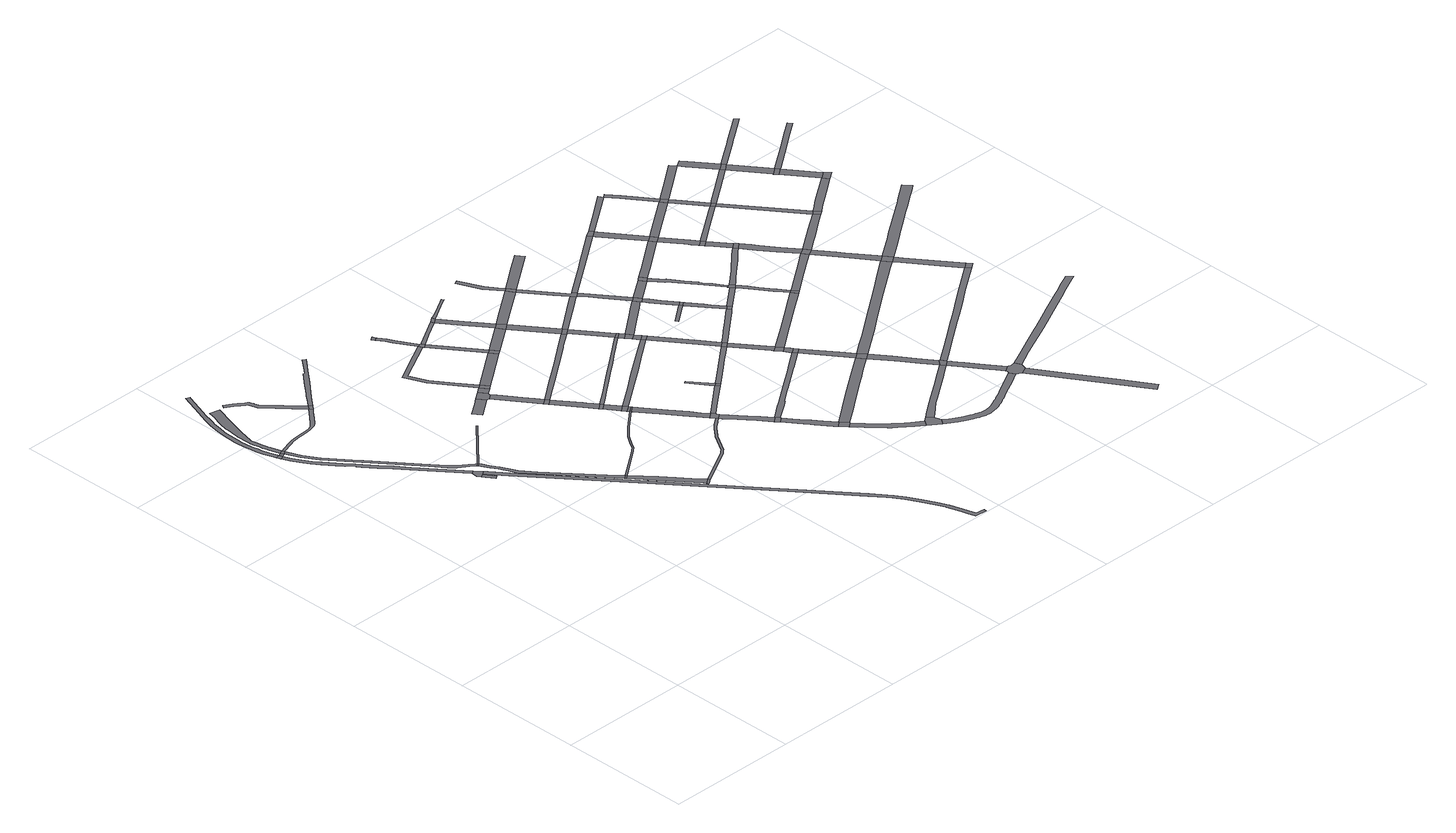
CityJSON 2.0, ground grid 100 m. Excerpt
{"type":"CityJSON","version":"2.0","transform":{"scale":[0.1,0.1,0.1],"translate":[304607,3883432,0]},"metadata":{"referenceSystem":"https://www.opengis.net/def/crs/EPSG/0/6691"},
"CityObjects":{
"road1":{"type":"Road","geometry":[{"type":"MultiSurface","lod":"1","boundaries":[[[0,1,2,3,4,5,6,7]]]}]},
"road2":{"type":"Road","geometry":[{"type":"MultiSurface","lod":"1","boundaries":[[[5,8,9,6]]]}]},
"road3":{"type":"Road","geometry":[{"type":"MultiSurface","lod":"1","boundaries":[[[9,8,10,11]]]}]},
"road4":{"type":"Road","attributes":{"RoadStructureAttribute.sectionType":"1"},"geometry":[{"type":"MultiSurface","lod":"1","boundaries":[[[6,12,13,14,15,16,17,18,19,20,21,22,23,24,25,26,27,28,29,30,31,32,33,34,35,36,37,38,39,40,41,42,43,44,45,46,47,48,49,7]]]}]},
"road5":{"type":"Road","attributes":{"RoadStructureAttribute.sectionType":"1"},"geometry":[{"type":"MultiSurface","lod":"1","boundaries":[[[50,51,52,53,54,55,56,57,58,59,60,61,62,63,64,65,66,67,68,69,70,71,72,73,74,75,76,9,11,77,78,79,80,81,82,83,84,85,86,87,88,89,90]]]}]},
"road6":{"type":"Road","attributes":{"RoadStructureAttribute.sectionType":"1"},"geometry":[{"type":"MultiSurface","lod":"1","boundaries":[[[4,91,92,93,94,95,96,97,98,99,100,101,102,103,104,105,106,107,108,109,110,111,112,113,114,115,116,117,118,5]]]}]},
"road7":{"type":"Road","attributes":{"RoadStructureAttribute.sectionType":"1"},"geometry":[{"type":"MultiSurface","lod":"1","boundaries":[[[119,120,121,122,123,124,125,126,127,10,8,128,129,130,131,132,133,134,135,136]]]}]},
"road8":{"type":"Road","attributes":{"RoadStructureAttribute.sectionType":"1"},"geometry":[{"type":"MultiSurface","lod":"1","boundaries":[[[137,138,139,140,141,142,143,144,145,146,147,148,149,150,11,10,151,152,153,154,155,156,157,158,159,160,161,162,163,164]]]}]},
"road9":{"type":"Road","geometry":[{"type":"MultiSurface","lod":"1","boundaries":[[[165,166,167,168,169]]]}]},
"road10":{"type":"Road","geometry":[{"type":"MultiSurface","lod":"1","boundaries":[[[106,105,170,169,168,171,172]]]}]},
"road11":{"type":"Road","attributes":{"RoadStructureAttribute.sectionType":"1"},"geometry":[{"type":"MultiSurface","lod":"1","boundaries":[[[173,174,175,176,177,178,179,180,181,182,183,184,185,186,187,137,188,189,190,191,192,193,194,195,196,197,198,199,200,201,202,203]]]}]},
"road12":{"type":"Road","geometry":[{"type":"MultiSurface","lod":"1","boundaries":[[[204,205,136,135,206]]]}]},
"road13":{"type":"Road","geometry":[{"type":"MultiSurface","lod":"1","boundaries":[[[207,188,137,164]]]}]},
"road14":{"type":"Road","attributes":{"RoadStructureAttribute.sectionType":"1"},"geometry":[{"type":"MultiSurface","lod":"1","boundaries":[[[208,209,210,211,212,213,214,204,206,215,216,217,218,219,220,221,222]]]}]},
"road15":{"type":"Road","attributes":{"RoadStructureAttribute.sectionType":"1"},"geometry":[{"type":"MultiSurface","lod":"1","boundaries":[[[205,223,224,136]]]}]},
"road16":{"type":"Road","geometry":[{"type":"MultiSurface","lod":"1","boundaries":[[[225,222,221,226]]]}]},
"road17":{"type":"Road","attributes":{"RoadStructureAttribute.sectionType":"1"},"geometry":[{"type":"MultiSurface","lod":"1","boundaries":[[[207,227,228,229,230,231,232,233,234,235,236,237,238,239,188]]]}]},
"road18":{"type":"Road","attributes":{"RoadStructureAttribute.sectionType":"1"},"geometry":[{"type":"MultiSurface","lod":"1","boundaries":[[[240,241,242,243,225,226,244,245,246,247,248]]]}]},
"road19":{"type":"Road","attributes":{"RoadStructureAttribute.sectionType":"1"},"geometry":[{"type":"MultiSurface","lod":"1","boundaries":[[[171,249,250,251,252,253,254,255,256,257,258,259,260,261,262,263,264,265,266,267,268,269,270,271,272,273,274,275,276,277,278,279,280,281,282,283,172]]]}]},
"road20":{"type":"Road","geometry":[{"type":"MultiSurface","lod":"1","boundaries":[[[284,285,286,287,240,248]]]}]},
"road21":{"type":"Road","attributes":{"function":"3","RoadStructureAttribute.sectionType":"1"},"geometry":[{"type":"MultiSurface","lod":"1","boundaries":[[[288,289,290,291,292]]]}]},
"road22":{"type":"Road","attributes":{"RoadStructureAttribute.sectionType":"1"},"geometry":[{"type":"MultiSurface","lod":"1","boundaries":[[[293,294,295,296,297,298,299,222,225,300,301,302,303,304,305,306]]]}]},
"road23":{"type":"Road","geometry":[{"type":"MultiSurface","lod":"1","boundaries":[[[307,308,309,310,292,291,311,312]]]}]},
"road24":{"type":"Road","attributes":{"function":"3","RoadStructureAttribute.sectionType":"1"},"geometry":[{"type":"MultiSurface","lod":"1","boundaries":[[[313,310,309,314]]]}]},
"road25":{"type":"Road","attributes":{"RoadStructureAttribute.sectionType":"1"},"geometry":[{"type":"MultiSurface","lod":"1","boundaries":[[[315,316,317,318,319,320,307,312,321,322]]]}]},
"road26":{"type":"Road","attributes":{"RoadStructureAttribute.sectionType":"1"},"geometry":[{"type":"MultiSurface","lod":"1","boundaries":[[[323,324,325,326,313,327,328,329,330,331,332,333]]]}]},
"road27":{"type":"Road","geometry":[{"type":"MultiSurface","lod":"1","boundaries":[[[314,334,327,313]]]}]},
"road28":{"type":"Road","geometry":[{"type":"MultiSurface","lod":"1","boundaries":[[[315,322,335,336]]]}]},
"road29":{"type":"Road","attributes":{"RoadStructureAttribute.sectionType":"1"},"geometry":[{"type":"MultiSurface","lod":"1","boundaries":[[[286,337,338,339,340,341,342,343,344,345,346,347,348,349,350,351,352,353,354,355,356,287]]]}]},
"road30":{"type":"Road","attributes":{"RoadStructureAttribute.sectionType":"1"},"geometry":[{"type":"MultiSurface","lod":"1","boundaries":[[[335,357,358,359,360,361,362,363,364,365,366,336]]]}]},
"road31":{"type":"Road","geometry":[{"type":"MultiSurface","lod":"1","boundaries":[[[361,360,367,368]]]}]},
"road32":{"type":"Road","geometry":[{"type":"MultiSurface","lod":"1","boundaries":[[[369,370,371,372,373]]]}]},
"road33":{"type":"Road","attributes":{"RoadStructureAttribute.sectionType":"1"},"geometry":[{"type":"MultiSurface","lod":"1","boundaries":[[[368,367,374,375,376]]]}]},
"road34":{"type":"Road","attributes":{"RoadStructureAttribute.sectionType":"1"},"geometry":[{"type":"MultiSurface","lod":"1","boundaries":[[[334,377,378,379,327]]]}]},
"road35":{"type":"Road","attributes":{"RoadStructureAttribute.sectionType":"1"},"geometry":[{"type":"MultiSurface","lod":"1","boundaries":[[[380,381,382,383,369,373,384,385,386,333]]]}]},
"road36":{"type":"Road","geometry":[{"type":"MultiSurface","lod":"1","boundaries":[[[375,387,388,389,390,391,376]]]}]},
"road37":{"type":"Road","attributes":{"RoadStructureAttribute.sectionType":"1"},"geometry":[{"type":"MultiSurface","lod":"1","boundaries":[[[389,293,392,393,390]]]}]},
"road38":{"type":"Road","geometry":[{"type":"MultiSurface","lod":"1","boundaries":[[[394,392,293,306]]]}]},
"road39":{"type":"Road","geometry":[{"type":"MultiSurface","lod":"1","boundaries":[[[395,396,380,333,332,397,398,399]]]}]},
"road40":{"type":"Road","attributes":{"RoadStructureAttribute.sectionType":"1"},"geometry":[{"type":"MultiSurface","lod":"1","boundaries":[[[400,401,402,403,404,405,394,306,406,407,408,409,410]]]}]},
"road41":{"type":"Road","attributes":{"RoadStructureAttribute.sectionType":"1"},"geometry":[{"type":"MultiSurface","lod":"1","boundaries":[[[411,399,398,379]]]}]},
"road42":{"type":"Road","attributes":{"RoadStructureAttribute.sectionType":"1"},"geometry":[{"type":"MultiSurface","lod":"1","boundaries":[[[412,413,414,395,399,415,416]]]}]},
"road43":{"type":"Road","geometry":[{"type":"MultiSurface","lod":"1","boundaries":[[[378,417,418,411,379]]]}]},
"road44":{"type":"Road","geometry":[{"type":"MultiSurface","lod":"1","boundaries":[[[409,347,346,419,420,421,422,423,410]]]}]},
"road45":{"type":"Road","attributes":{"RoadStructureAttribute.sectionType":"1"},"geometry":[{"type":"MultiSurface","lod":"1","boundaries":[[[424,425,426,427,428,429,430,431,432,433,434,315,336,435,436,437,438,439,440,441,442,443,444,445,446]]]}]},
"road46":{"type":"Road","attributes":{"RoadStructureAttribute.sectionType":"1"},"geometry":[{"type":"MultiSurface","lod":"1","boundaries":[[[447,448,449,419,346,450,451,452,453,454,455,456,457]]]}]},
"road47":{"type":"Road","attributes":{"function":"3","RoadStructureAttribute.sectionType":"1"},"geometry":[{"type":"MultiSurface","lod":"1","boundaries":[[[458,411,418,459,460]]]}]},
"road48":{"type":"Road","geometry":[{"type":"MultiSurface","lod":"1","boundaries":[[[461,462,412,416]]]}]},
"road49":{"type":"Road","attributes":{"RoadStructureAttribute.sectionType":"1"},"geometry":[{"type":"MultiSurface","lod":"1","boundaries":[[[463,464,465,466,467,468,469,470,361,368,471,472,473,474,475,476,477,478,479,480]]]}]},
"road50":{"type":"Road","geometry":[{"type":"MultiSurface","lod":"1","boundaries":[[[457,456,481,482,483,484]]]}]},
"road51":{"type":"Road","attributes":{"RoadStructureAttribute.sectionType":"1"},"geometry":[{"type":"MultiSurface","lod":"1","boundaries":[[[485,486,423,422,487,488,489,490]]]}]},
"road52":{"type":"Road","attributes":{"RoadStructureAttribute.sectionType":"1"},"geometry":[{"type":"MultiSurface","lod":"1","boundaries":[[[491,492,460,493,494,495,461,416]]]}]},
"road53":{"type":"Road","attributes":{"RoadStructureAttribute.sectionType":"1"},"geometry":[{"type":"MultiSurface","lod":"1","boundaries":[[[496,497,498,499,500,376,391,501,502,503,504,505,506,507,508,509]]]}]},
"road54":{"type":"Road","attributes":{"RoadStructureAttribute.sectionType":"1"},"geometry":[{"type":"MultiSurface","lod":"1","boundaries":[[[510,511,512,513,483,482,514,515,516,517,518,519,520,521]]]}]},
"road55":{"type":"Road","attributes":{"RoadStructureAttribute.sectionType":"1"},"geometry":[{"type":"MultiSurface","lod":"1","boundaries":[[[522,523,524,462,461,525,526,527]]]}]},
"road56":{"type":"Road","geometry":[{"type":"MultiSurface","lod":"1","boundaries":[[[528,493,460,459]]]}]},
"road57":{"type":"Road","attributes":{"RoadStructureAttribute.sectionType":"1"},"geometry":[{"type":"MultiSurface","lod":"1","boundaries":[[[529,530,485,531]]]}]},
"road58":{"type":"Road","geometry":[{"type":"MultiSurface","lod":"1","boundaries":[[[532,533,534,535,521,520,536]]]}]},
"road59":{"type":"Road","geometry":[{"type":"MultiSurface","lod":"1","boundaries":[[[537,531,485,490]]]}]},
"road60":{"type":"Road","attributes":{"RoadStructureAttribute.sectionType":"1"},"geometry":[{"type":"MultiSurface","lod":"1","boundaries":[[[538,528,459,446]]]}]},
"road61":{"type":"Road","geometry":[{"type":"MultiSurface","lod":"1","boundaries":[[[538,446,445,539,540]]]}]},
"road62":{"type":"Road","attributes":{"RoadStructureAttribute.sectionType":"1"},"geometry":[{"type":"MultiSurface","lod":"1","boundaries":[[[541,542,543,544,545,546,547,548,549,550,551,552,553,554,555,532,536]]]}]},
"road63":{"type":"Road","attributes":{"RoadStructureAttribute.sectionType":"1"},"geometry":[{"type":"MultiSurface","lod":"1","boundaries":[[[556,557,540,539,558,463]]]}]},
"road64":{"type":"Road","attributes":{"function":"3","RoadStructureAttribute.sectionType":"1"},"geometry":[{"type":"MultiSurface","lod":"1","boundaries":[[[559,560,561,562,493,528]]]}]},
"road65":{"type":"Road","geometry":[{"type":"MultiSurface","lod":"1","boundaries":[[[556,463,480,563]]]}]},
"road66":{"type":"Road","attributes":{"RoadStructureAttribute.sectionType":"1"},"geometry":[{"type":"MultiSurface","lod":"1","boundaries":[[[564,565,566,567,568,569,570,457,484,571,572,573,574,575,576,577,578,579]]]}]},
"road67":{"type":"Road","attributes":{"RoadStructureAttribute.sectionType":"1"},"geometry":[{"type":"MultiSurface","lod":"1","boundaries":[[[537,580,581,582,583,584,585,586,587,588,589,590,591,592,531]]]}]},
"road68":{"type":"Road","attributes":{"RoadStructureAttribute.sectionType":"1"},"geometry":[{"type":"MultiSurface","lod":"1","boundaries":[[[593,563,480,594]]]}]},
"road69":{"type":"Road","geometry":[{"type":"MultiSurface","lod":"1","boundaries":[[[593,594,595,596]]]}]},
"road70":{"type":"Road","attributes":{"RoadStructureAttribute.sectionType":"1"},"geometry":[{"type":"MultiSurface","lod":"1","boundaries":[[[597,596,595,509]]]}]},
"road71":{"type":"Road","geometry":[{"type":"MultiSurface","lod":"1","boundaries":[[[509,508,598,597]]]}]},
"road72":{"type":"Road","geometry":[{"type":"MultiSurface","lod":"1","boundaries":[[[599,600,601,548,547,602]]]}]},
"road73":{"type":"Road","attributes":{"RoadStructureAttribute.sectionType":"1"},"geometry":[{"type":"MultiSurface","lod":"1","boundaries":[[[603,604,605,606,607,538,540]]]}]},
"road74":{"type":"Road","attributes":{"RoadStructureAttribute.sectionType":"1"},"geometry":[{"type":"MultiSurface","lod":"1","boundaries":[[[608,609,610,611,612,613,561,614]]]}]},
"road75":{"type":"Road","geometry":[{"type":"MultiSurface","lod":"1","boundaries":[[[561,560,615,614]]]}]},
"road76":{"type":"Road","attributes":{"RoadStructureAttribute.sectionType":"1"},"geometry":[{"type":"MultiSurface","lod":"1","boundaries":[[[616,617,618,598,508,619,620,587]]]}]},
"road77":{"type":"Road","attributes":{"RoadStructureAttribute.sectionType":"1"},"geometry":[{"type":"MultiSurface","lod":"1","boundaries":[[[621,622,623,624,521,535,625,626,627,628,629,630,631,632,633,634,635,636]]]}]},
"road78":{"type":"Road","geometry":[{"type":"MultiSurface","lod":"1","boundaries":[[[605,637,638,639,640,641,642,615,560,643,644,606]]]}]},
"road79":{"type":"Road","attributes":{"RoadStructureAttribute.sectionType":"1"},"geometry":[{"type":"MultiSurface","lod":"1","boundaries":[[[645,646,647,648,649,650,651,652,593,596]]]}]},
"road80":{"type":"Road","geometry":[{"type":"MultiSurface","lod":"1","boundaries":[[[586,653,616,587]]]}]},
"road81":{"type":"Road","attributes":{"RoadStructureAttribute.sectionType":"1"},"geometry":[{"type":"MultiSurface","lod":"1","boundaries":[[[654,655,653,586,656,657,658,659]]]}]},
"road82":{"type":"Road","attributes":{"function":"3","RoadStructureAttribute.sectionType":"1"},"geometry":[{"type":"MultiSurface","lod":"1","boundaries":[[[615,660,661,662,663,664,614]]]}]},
"road83":{"type":"Road","geometry":[{"type":"MultiSurface","lod":"1","boundaries":[[[658,665,666,659]]]}]},
"road84":{"type":"Road","attributes":{"RoadStructureAttribute.sectionType":"1"},"geometry":[{"type":"MultiSurface","lod":"1","boundaries":[[[667,638,637,668,669,650]]]}]},
"road85":{"type":"Road","attributes":{"RoadStructureAttribute.sectionType":"1"},"geometry":[{"type":"MultiSurface","lod":"1","boundaries":[[[670,671,666,665,672,579]]]}]},
"road86":{"type":"Road","geometry":[{"type":"MultiSurface","lod":"1","boundaries":[[[578,673,670,579]]]}]},
"road87":{"type":"Road","attributes":{"RoadStructureAttribute.sectionType":"1"},"geometry":[{"type":"MultiSurface","lod":"1","boundaries":[[[674,675,676,677,678,679,601,600,680,681,682,683,684,685,686,687,688]]]}]},
"road88":{"type":"Road","geometry":[{"type":"MultiSurface","lod":"1","boundaries":[[[689,690,691,692]]]}]},
"road89":{"type":"Road","geometry":[{"type":"MultiSurface","lod":"1","boundaries":[[[649,693,694,667,650]]]}]},
"road90":{"type":"Road","attributes":{"RoadStructureAttribute.sectionType":"1"},"geometry":[{"type":"MultiSurface","lod":"1","boundaries":[[[653,695,696,697,698,699,700,701,702,703,704,705,706,616]]]}]},
"road91":{"type":"Road","attributes":{"RoadStructureAttribute.sectionType":"1"},"geometry":[{"type":"MultiSurface","lod":"1","boundaries":[[[707,708,709,710,711,712,713,714,715,716,717,718,719,720,721,722,723,724,725,726,727,728,729,730,731,732,733,734,735,736,737,738,739,740,741,742,743,744,745,746,747,748,749,750,751,752,753,754,755,756,757,758,759,760,761,762,763,764,765,766,599,602]]]}]},
"road92":{"type":"Road","attributes":{"RoadStructureAttribute.sectionType":"1"},"geometry":[{"type":"MultiSurface","lod":"1","boundaries":[[[767,768,673,578,769,636]]]}]},
"road93":{"type":"Road","attributes":{"RoadStructureAttribute.sectionType":"1"},"geometry":[{"type":"MultiSurface","lod":"1","boundaries":[[[770,771,772,773,694,693,774,775,776,692]]]}]},
"road94":{"type":"Road","geometry":[{"type":"MultiSurface","lod":"1","boundaries":[[[691,777,770,692]]]}]},
"road95":{"type":"Road","geometry":[{"type":"MultiSurface","lod":"1","boundaries":[[[636,635,778,767]]]}]},
"road96":{"type":"Road","attributes":{"RoadStructureAttribute.sectionType":"1"},"geometry":[{"type":"MultiSurface","lod":"1","boundaries":[[[667,694,779,780,781]]]}]},
"road97":{"type":"Road","attributes":{"RoadStructureAttribute.sectionType":"1"},"geometry":[{"type":"MultiSurface","lod":"1","boundaries":[[[782,783,784,777,691,785,786,787,700,788]]]}]},
"road98":{"type":"Road","attributes":{"RoadStructureAttribute.sectionType":"1"},"geometry":[{"type":"MultiSurface","lod":"1","boundaries":[[[635,789,790,791,792,688,793,794,795,778]]]}]},
"road99":{"type":"Road","attributes":{"RoadStructureAttribute.sectionType":"1"},"geometry":[{"type":"MultiSurface","lod":"1","boundaries":[[[796,797,798,639,638,799,800]]]}]},
"road100":{"type":"Road","geometry":[{"type":"MultiSurface","lod":"1","boundaries":[[[700,699,801,788]]]}]},
"road101":{"type":"Road","geometry":[{"type":"MultiSurface","lod":"1","boundaries":[[[780,802,803,804,781]]]}]},
"road102":{"type":"Road","attributes":{"RoadStructureAttribute.sectionType":"1"},"geometry":[{"type":"MultiSurface","lod":"1","boundaries":[[[666,805,806,807,808,809,810,811,812,659]]]}]},
"road103":{"type":"Road","geometry":[{"type":"MultiSurface","lod":"1","boundaries":[[[793,688,687,813,814]]]}]},
"road104":{"type":"Road","attributes":{"RoadStructureAttribute.sectionType":"1"},"geometry":[{"type":"MultiSurface","lod":"1","boundaries":[[[801,815,816,817,818,788]]]}]},
"road105":{"type":"Road","attributes":{"RoadStructureAttribute.sectionType":"1"},"geometry":[{"type":"MultiSurface","lod":"1","boundaries":[[[819,820,821,822,823,824,825,826,827,828,829,802,780,830,831,832,833,834,835,836,837,838,839]]]}]},
"road106":{"type":"Road","attributes":{"RoadStructureAttribute.sectionType":"1"},"geometry":[{"type":"MultiSurface","lod":"1","boundaries":[[[840,841,842,843,813,687,844,845,846,847,848]]]}]},
"road107":{"type":"Road","geometry":[{"type":"MultiSurface","lod":"1","boundaries":[[[849,850,839,838,851,852,853,817,816,854,855]]]}]},
"road108":{"type":"Road","geometry":[{"type":"MultiSurface","lod":"1","boundaries":[[[856,857,858,859,860,861,862,848,847,863,864,865,866,867,868,737,736,869,870,871]]]}]},
"road109":{"type":"Road","attributes":{"RoadStructureAttribute.sectionType":"1"},"geometry":[{"type":"MultiSurface","lod":"1","boundaries":[[[872,873,874,875,876,877,803,802]]]}]},
"road110":{"type":"Road","attributes":{"RoadStructureAttribute.sectionType":"1"},"geometry":[{"type":"MultiSurface","lod":"1","boundaries":[[[878,879,880,881,882,854,816,883,884,885,886,809]]]}]},
"road111":{"type":"Road","geometry":[{"type":"MultiSurface","lod":"1","boundaries":[[[887,888,796,800]]]}]},
"road112":{"type":"Road","geometry":[{"type":"MultiSurface","lod":"1","boundaries":[[[889,878,809,808]]]}]},
"road113":{"type":"Road","attributes":{"RoadStructureAttribute.sectionType":"1"},"geometry":[{"type":"MultiSurface","lod":"1","boundaries":[[[869,890,891,892,893,894,870]]]}]},
"road114":{"type":"Road","attributes":{"RoadStructureAttribute.sectionType":"1"},"geometry":[{"type":"MultiSurface","lod":"1","boundaries":[[[895,896,887,800,897,898,875]]]}]},
"road115":{"type":"Road","attributes":{"RoadStructureAttribute.sectionType":"1"},"geometry":[{"type":"MultiSurface","lod":"1","boundaries":[[[854,899,900,901,902,903,904,905,906,907,908,909,910,911,912,913,914,915,855]]]}]},
"road116":{"type":"Road","attributes":{"RoadStructureAttribute.sectionType":"1"},"geometry":[{"type":"MultiSurface","lod":"1","boundaries":[[[778,916,917,918,919,920,921,922,923,924,925,926,927,928,929,930,931,932,933,934,767]]]}]},
"road117":{"type":"Road","geometry":[{"type":"MultiSurface","lod":"1","boundaries":[[[875,874,935,895]]]}]},
"road118":{"type":"Road","attributes":{"RoadStructureAttribute.sectionType":"1"},"geometry":[{"type":"MultiSurface","lod":"1","boundaries":[[[936,935,874,937,938,939,940,941,942,943]]]}]},
"road119":{"type":"Road","attributes":{"RoadStructureAttribute.sectionType":"1"},"geometry":[{"type":"MultiSurface","lod":"1","boundaries":[[[944,888,887,945,946,947]]]}]},
"road120":{"type":"Road","attributes":{"RoadStructureAttribute.sectionType":"1"},"geometry":[{"type":"MultiSurface","lod":"1","boundaries":[[[948,949,950,951,878,889,952,953,954,955]]]}]},
"road121":{"type":"Road","geometry":[{"type":"MultiSurface","lod":"1","boundaries":[[[956,943,942,957]]]}]},
"road122":{"type":"Road","attributes":{"RoadStructureAttribute.sectionType":"1"},"geometry":[{"type":"MultiSurface","lod":"1","boundaries":[[[958,956,957,959,907]]]}]},
"road123":{"type":"Road","attributes":{"RoadStructureAttribute.sectionType":"1"},"geometry":[{"type":"MultiSurface","lod":"1","boundaries":[[[960,961,962,963,964,965,966,967,968,969,970,971,972,973,974,975,976,977,978,979,980,814,813]]]}]},
"road124":{"type":"Road","geometry":[{"type":"MultiSurface","lod":"1","boundaries":[[[907,906,981,958]]]}]},
"road125":{"type":"Road","attributes":{"RoadStructureAttribute.sectionType":"1"},"geometry":[{"type":"MultiSurface","lod":"1","boundaries":[[[935,982,983,984,985,895]]]}]},
"road126":{"type":"Road","attributes":{"RoadStructureAttribute.sectionType":"1"},"geometry":[{"type":"MultiSurface","lod":"1","boundaries":[[[986,987,988,989,981,906,990,991,992,948,993]]]}]},
"road127":{"type":"Road","attributes":{"RoadStructureAttribute.sectionType":"1"},"geometry":[{"type":"MultiSurface","lod":"1","boundaries":[[[956,994,995,996,997,998,999,1000,943]]]}]},
"road128":{"type":"Road","geometry":[{"type":"MultiSurface","lod":"1","boundaries":[[[948,955,1001,993]]]}]},
"road129":{"type":"Road","attributes":{"RoadStructureAttribute.sectionType":"1"},"geometry":[{"type":"MultiSurface","lod":"1","boundaries":[[[1002,1003,1004,1005,1006,1007,1008,1009,1010,1011,1012,1013,1014,1015,1016,1017,1018,1019,1020,1021,1022,1023,1024,1025,1026,856,871]]]}]},
"road130":{"type":"Road","attributes":{"RoadStructureAttribute.sectionType":"1"},"geometry":[{"type":"MultiSurface","lod":"1","boundaries":[[[946,1027,984,1028,1029,1030]]]}]},
"road131":{"type":"Road","attributes":{"RoadStructureAttribute.sectionType":"1"},"geometry":[{"type":"MultiSurface","lod":"1","boundaries":[[[1031,1032,1033,1034,1001,955,1035,1036,1037,928]]]}]},
"road132":{"type":"Road","geometry":[{"type":"MultiSurface","lod":"1","boundaries":[[[984,983,1038,1028]]]}]},
"road133":{"type":"Road","attributes":{"RoadStructureAttribute.sectionType":"1"},"geometry":[{"type":"MultiSurface","lod":"1","boundaries":[[[1039,1040,1038,983,1041,998]]]}]},
"road134":{"type":"Road","geometry":[{"type":"MultiSurface","lod":"1","boundaries":[[[927,1042,1031,928]]]}]},
"road135":{"type":"Road","geometry":[{"type":"MultiSurface","lod":"1","boundaries":[[[1043,1039,998,997]]]}]},
"road136":{"type":"Road","attributes":{"RoadStructureAttribute.sectionType":"1"},"geometry":[{"type":"MultiSurface","lod":"1","boundaries":[[[1001,1044,1045,1046,1047,1048,1049,1050,1051,1052,993]]]}]},
"road137":{"type":"Road","attributes":{"RoadStructureAttribute.sectionType":"1"},"geometry":[{"type":"MultiSurface","lod":"1","boundaries":[[[927,1053,1054,1055,972,1056,1057,1058,1042]]]}]},
"road138":{"type":"Road","attributes":{"RoadStructureAttribute.sectionType":"1"},"geometry":[{"type":"MultiSurface","lod":"1","boundaries":[[[1038,1059,1060,1061,1062,1063,1064,1028]]]}]},
"road139":{"type":"Road","attributes":{"RoadStructureAttribute.sectionType":"1"},"geometry":[{"type":"MultiSurface","lod":"1","boundaries":[[[1065,1043,997,1050]]]}]},
"road140":{"type":"Road","geometry":[{"type":"MultiSurface","lod":"1","boundaries":[[[971,1066,1056,972]]]}]},
"road141":{"type":"Road","attributes":{"RoadStructureAttribute.sectionType":"1"},"geometry":[{"type":"MultiSurface","lod":"1","boundaries":[[[1067,1068,1069,1039,1043,1070,1071,1072,1073,1074]]]}]},
"road142":{"type":"Road","geometry":[{"type":"MultiSurface","lod":"1","boundaries":[[[1049,1075,1076,1065,1050]]]}]},
"road143":{"type":"Road","attributes":{"RoadStructureAttribute.sectionType":"1"},"geometry":[{"type":"MultiSurface","lod":"1","boundaries":[[[1077,1078,1079,1061,1080,1074]]]}]},
"road144":{"type":"Road","attributes":{"RoadStructureAttribute.sectionType":"1"},"geometry":[{"type":"MultiSurface","lod":"1","boundaries":[[[1081,1082,1083,1084,1085,1086,1031,1042,1087,1088,1089,1090,1091,1092,1093,1094,1095,1096,1097]]]}]},
"road145":{"type":"Road","geometry":[{"type":"MultiSurface","lod":"1","boundaries":[[[1073,1098,1077,1074]]]}]},
"road146":{"type":"Road","attributes":{"RoadStructureAttribute.sectionType":"1"},"geometry":[{"type":"MultiSurface","lod":"1","boundaries":[[[1099,1100,1101,1102,1065,1076,1103,1104,1105,1106,1107,1108]]]}]},
"road147":{"type":"Road","attributes":{"RoadStructureAttribute.sectionType":"1"},"geometry":[{"type":"MultiSurface","lod":"1","boundaries":[[[1109,1110,1111,1112,1098,1073]]]}]},
"road148":{"type":"Road","geometry":[{"type":"MultiSurface","lod":"1","boundaries":[[[1110,1113,1114,1111]]]}]},
"road149":{"type":"Road","attributes":{"RoadStructureAttribute.sectionType":"1"},"geometry":[{"type":"MultiSurface","lod":"1","boundaries":[[[1113,1099,1115,1116,1114]]]}]},
"road150":{"type":"Road","geometry":[{"type":"MultiSurface","lod":"1","boundaries":[[[1117,1115,1099,1108]]]}]},
"road151":{"type":"Road","attributes":{"RoadStructureAttribute.sectionType":"1"},"geometry":[{"type":"MultiSurface","lod":"1","boundaries":[[[1118,1119,1120,1121,1122,1077,1098,1123,1124,1125,1126,1127]]]}]},
"road152":{"type":"Road","attributes":{"RoadStructureAttribute.sectionType":"1"},"geometry":[{"type":"MultiSurface","lod":"1","boundaries":[[[1128,1129,1130,1111,1114,1131,1132,1133,1134,1135]]]}]}
},
"vertices":[
[67,3764,0],[67,3762,0],[68,3761,0],[77,3737,0],[78,3737,0],[107,3751,0],[98,3775,0],[66,3766,0],
[134,3763,0],[123,3787,0],
[157,3782,0],[151,3798,0],
[84,3815,0],[76,3843,0],[60,3901,0],[55,3925,0],[47,3975,0],[40,4032,0],[38,4060,0],[37,4087,0],[38,4141,0],[42,4199,0],[45,4228,0],[52,4274,0],[56,4297,0],[67,4342,0],[71,4358,0],[73,4364,0],[85,4404,0],[97,4446,0],[133,4553,0],[172,4666,0],[175,4674,0],[147,4684,0],[84,4504,0],[54,4414,0],[43,4380,0],[39,4367,0],[32,4341,0],[17,4261,0],[13,4226,0],[7,4157,0],[5,4091,0],[6,4058,0],[11,3990,0],[16,3957,0],[24,3912,0],[30,3889,0],[38,3857,0],[59,3786,0],
[124,4409,0],[121,4399,0],[119,4393,0],[119,4392,0],[114,4378,0],[99,4337,0],[95,4323,0],[93,4316,0],[90,4306,0],[85,4287,0],[81,4267,0],[79,4254,0],[77,4245,0],[75,4227,0],[71,4196,0],[69,4181,0],[67,4158,0],[66,4143,0],[65,4135,0],[65,4124,0],[64,4026,0],[65,4012,0],[69,3986,0],[79,3936,0],[84,3911,0],[93,3880,0],[95,3874,0],[123,3883,0],[122,3888,0],[113,3918,0],[108,3942,0],[99,3991,0],[95,4016,0],[94,4028,0],[96,4046,0],[106,4083,0],[126,4156,0],[138,4199,0],[162,4286,0],[209,4433,0],[134,4451,0],
[105,3678,0],[135,3620,0],[172,3557,0],[214,3499,0],[273,3426,0],[314,3375,0],[318,3378,0],[339,3352,0],[363,3322,0],[359,3319,0],[381,3291,0],[446,3209,0],[512,3129,0],[582,3042,0],[839,2722,0],[864,2742,0],[607,3062,0],[538,3150,0],[472,3230,0],[407,3312,0],[379,3348,0],[361,3370,0],[325,3414,0],[298,3447,0],[240,3519,0],[200,3575,0],[164,3636,0],[134,3693,0],
[937,2787,0],[902,2815,0],[835,2859,0],[793,2901,0],[718,2996,0],[445,3339,0],[430,3358,0],[269,3560,0],[202,3669,0],[180,3658,0],[249,3545,0],[698,2981,0],[775,2884,0],[819,2839,0],[888,2795,0],[919,2769,0],[924,2763,0],[944,2779,0],
[625,4020,0],[601,3993,0],[518,3902,0],[505,3887,0],[487,3872,0],[474,3865,0],[454,3858,0],[430,3855,0],[399,3852,0],[360,3850,0],[328,3849,0],[283,3840,0],[243,3829,0],[183,3809,0],[248,3813,0],[287,3824,0],[330,3832,0],[361,3833,0],[400,3835,0],[431,3838,0],[457,3841,0],[489,3849,0],[509,3857,0],[528,3870,0],[541,3881,0],[599,3950,0],[621,3975,0],[645,4002,0],
[868,2624,0],[906,2568,0],[933,2587,0],[879,2664,0],[853,2647,0],
[834,2675,0],[883,2667,0],[908,2688,0],
[281,4407,0],[301,4394,0],[328,4377,0],[341,4368,0],[367,4349,0],[378,4341,0],[383,4336,0],[384,4334,0],[388,4324,0],[389,4320,0],[391,4306,0],[394,4294,0],[401,4274,0],[410,4258,0],[479,4182,0],[649,4050,0],[429,4294,0],[422,4307,0],[420,4313,0],[419,4325,0],[417,4334,0],[411,4348,0],[407,4354,0],[399,4363,0],[385,4373,0],[358,4393,0],[344,4402,0],[318,4419,0],[298,4432,0],[262,4456,0],[245,4431,0],
[950,2771,0],[951,2772,0],[930,2755,0],
[671,4031,0],
[1448,2082,0],[1153,2432,0],[1074,2532,0],[1052,2583,0],[1021,2649,0],[993,2697,0],[962,2755,0],[941,2741,0],[971,2685,0],[999,2637,0],[1029,2573,0],[1052,2519,0],[1134,2416,0],[1502,1966,0],[1530,1989,0],
[1265,3092,0],[1258,3099,0],
[1537,1981,0],[1508,1958,0],
[714,4080,0],[771,4146,0],[854,4241,0],[923,4320,0],[1033,4446,0],[1013,4464,0],[937,4373,0],[905,4337,0],[898,4344,0],[808,4238,0],[747,4167,0],[729,4146,0],[682,4089,0],
[1879,1576,0],[1812,1658,0],[1747,1737,0],[1673,1827,0],[1580,1871,0],[1596,1850,0],[1710,1708,0],[1828,1560,0],[1839,1545,0],
[900,2646,0],[992,2530,0],[1565,1818,0],[1814,1507,0],[2144,1097,0],[2476,682,0],[2552,583,0],[2576,551,0],[2619,481,0],[2667,393,0],[2715,294,0],[2743,229,0],[2746,221,0],[2759,183,0],[2764,168,0],[2782,111,0],[2792,75,0],[2807,14,0],[2901,9,0],[2903,31,0],[2836,36,0],[2790,195,0],[2778,228,0],[2777,233,0],[2745,308,0],[2696,408,0],[2648,498,0],[2603,569,0],[2578,603,0],[2502,702,0],[2169,1118,0],[1840,1528,0],[1591,1839,0],[1018,2551,0],[926,2666,0],
[1843,1540,0],[1850,1531,0],[1890,1563,0],[1882,1578,0],
[1432,3287,0],[1340,3220,0],[1381,3163,0],[1527,3269,0],[1485,3326,0],
[2089,2504,0],[1945,2380,0],[1921,2356,0],[1867,2303,0],[1821,2231,0],[1794,2186,0],[1743,2145,0],[1749,2137,0],[1802,2179,0],[1830,2225,0],[1875,2296,0],[1928,2349,0],[1952,2373,0],[2095,2496,0],
[1587,3293,0],[1588,3309,0],[1588,3314,0],[1546,3371,0],[1533,3267,0],[1547,3264,0],
[1590,3403,0],[1632,3346,0],
[1798,3001,0],[1760,3057,0],[1736,3089,0],[1729,3099,0],[1675,3175,0],[1612,3262,0],[1693,3059,0],[1756,2971,0],
[1556,3975,0],[1324,3850,0],[1393,3689,0],[1492,3544,0],[1620,3425,0],[1520,3563,0],[1420,3703,0],[1362,3837,0],[1571,3949,0],[1673,4004,0],[1659,4031,0],
[1661,3367,0],
[1777,2942,0],[1818,2972,0],
[2154,1708,0],[2170,1718,0],[2189,1735,0],[2199,1742,0],[2288,1884,0],[2294,1891,0],[2347,1954,0],[2369,1974,0],[2377,1980,0],[2439,2028,0],[2429,2042,0],[2367,1994,0],[2358,1987,0],[2335,1966,0],[2281,1902,0],[2274,1894,0],[2186,1754,0],[2178,1748,0],[2160,1731,0],[2146,1722,0],
[1800,2910,0],[1866,2816,0],[1932,2724,0],[1970,2670,0],[2013,2704,0],[1987,2740,0],[1976,2755,0],[1947,2797,0],[1868,2906,0],[1842,2941,0],
[1985,2650,0],[2029,2682,0],
[1537,4303,0],[1526,4327,0],[1522,4324,0],[1497,4305,0],[1513,4285,0],
[2056,2549,0],[2057,2548,0],[2102,2582,0],
[1746,3429,0],[1971,3594,0],[1929,3651,0],
[1685,4045,0],[1601,4197,0],[1578,4241,0],[1540,4298,0],[1515,4282,0],[1552,4225,0],[1575,4183,0],
[2062,2541,0],[2078,2520,0],[2079,2518,0],[2122,2550,0],[2124,2552,0],
[2132,2537,0],[2128,2541,0],
[2138,2529,0],
[1695,4040,0],[1690,4037,0],[1675,4005,0],[1681,3997,0],[1709,4017,0],
[2407,2160,0],[2363,2223,0],[2308,2298,0],[2278,2339,0],[2233,2399,0],[2183,2469,0],[2101,2487,0],[2232,2306,0],[2300,2216,0],[2404,2074,0],[2445,2108,0],
[1957,3672,0],
[1927,4179,0],[1794,4100,0],[1700,4043,0],[1807,4079,0],[1931,4155,0],
[1987,3606,0],[1999,3614,0],
[2480,2061,0],[2467,2077,0],[2467,2080,0],[2471,2085,0],[2449,2111,0],
[2327,3395,0],[2293,3369,0],[2276,3356,0],[2244,3331,0],[2193,3293,0],[2183,3285,0],[2060,3195,0],[1991,3145,0],[1957,3120,0],[1936,3103,0],[1852,3040,0],[1862,3006,0],[1947,3068,0],[2052,3146,0],[2152,3220,0],[2203,3257,0],[2260,3299,0],[2318,3342,0],[2345,3368,0],[2346,3368,0],[2347,3369,0],[2448,3441,0],[2427,3469,0],
[2650,1849,0],[2596,1916,0],[2520,2012,0],[2455,2007,0],[2473,1990,0],[2478,1987,0],[2486,1978,0],[2559,1887,0],[2603,1830,0],[2670,1742,0],[2710,1777,0],
[1979,3688,0],[2209,3767,0],[2171,3828,0],
[1971,4185,0],[1962,4207,0],
[2644,3189,0],[2556,3120,0],[2491,3070,0],[2402,3003,0],[2401,3002,0],[2330,2947,0],[2239,2877,0],[2119,2783,0],[2066,2711,0],[2165,2790,0],[2249,2856,0],[2320,2911,0],[2416,2984,0],[2419,2986,0],[2503,3055,0],[2564,3101,0],[2568,3104,0],[2656,3172,0],
[2691,1717,0],[2696,1710,0],[2736,1740,0],[2735,1748,0],
[2701,2319,0],[2603,2240,0],[2535,2137,0],[2643,2227,0],[2721,2290,0],[2723,2292,0],
[2044,4001,0],[2122,3895,0],[2211,3857,0],[2162,3924,0],[2084,4031,0],
[2611,2952,0],[2407,2805,0],[2278,2708,0],[2210,2660,0],[2108,2587,0],[2130,2556,0],[2191,2600,0],[2232,2630,0],[2338,2707,0],[2475,2807,0],[2621,2916,0],[2632,2924,0],[2765,3022,0],[2745,3049,0],
[2903,1521,0],[2856,1583,0],[2837,1607,0],[2781,1682,0],[2789,1585,0],[2798,1575,0],[2807,1564,0],[2818,1548,0],[2832,1527,0],[2907,1427,0],[2927,1404,0],[2966,1436,0],
[2138,4303,0],[2021,4234,0],[1976,4213,0],[2148,4287,0],[2170,4299,0],[2161,4316,0],
[2257,3803,0],
[2601,2495,0],[2583,2482,0],[2721,2334,0],
[3010,1378,0],[3011,1381,0],[3013,1384,0],[3015,1385,0],[2973,1347,0],
[2742,2308,0],
[2474,3508,0],
[2456,3447,0],[2496,3477,0],
[3040,1272,0],[3119,1189,0],[3145,1162,0],[3165,1140,0],[3193,1117,0],[3280,1047,0],[3343,1003,0],[3372,1044,0],[3301,1097,0],[3229,1153,0],[3199,1176,0],[3184,1187,0],[3179,1194,0],[3153,1221,0],[3074,1304,0],
[2685,3218,0],[2593,3344,0],[2552,3315,0],
[2364,3881,0],[2566,4029,0],[2528,4089,0],[2322,3939,0],
[2696,3202,0],
[3288,2197,0],[3194,2129,0],[3165,2107,0],[3012,1997,0],[2855,1884,0],[2815,1855,0],[2814,1856,0],[2840,1822,0],[2893,1860,0],[2890,1864,0],[2998,1944,0],[3008,1951,0],[3202,2092,0],[3215,2101,0],[3360,2206,0],[3338,2235,0],
[2783,2342,0],[2798,2354,0],[2834,2384,0],[2887,2428,0],[2961,2490,0],[3024,2541,0],[3080,2587,0],[3061,2617,0],[3053,2609,0],[2880,2466,0],[2764,2369,0],[2762,2368,0],[2722,2336,0],
[2720,3169,0],[2680,3139,0],
[2713,3094,0],[2754,3123,0],
[2786,3079,0],
[2806,3051,0],
[3461,978,0],[3445,1028,0],[3411,1073,0],[3432,938,0],
[2753,3666,0],[2778,3685,0],[2807,3705,0],[2783,3738,0],[2754,3717,0],
[2524,4150,0],[2467,4227,0],[2391,4399,0],[2361,4386,0],[2438,4211,0],[2497,4130,0],[2555,4108,0],
[2594,4049,0],
[3098,2650,0],[3013,2766,0],[2875,2957,0],[2834,2928,0],[2973,2737,0],
[3416,1771,0],[3415,1770,0],[3241,1642,0],[3102,1537,0],[3017,1387,0],[3040,1403,0],[3141,1477,0],[3245,1556,0],[3356,1637,0],[3380,1655,0],[3457,1712,0],[3459,1714,0],[3486,1734,0],[3510,1752,0],[3627,1837,0],[3587,1895,0],
[2816,3711,0],[2846,3735,0],[2824,3765,0],[2824,3764,0],[2813,3756,0],[2743,3850,0],[2566,4028,0],[2715,3829,0],
[2849,3200,0],[2989,3308,0],[3004,3319,0],[3041,3351,0],[3061,3368,0],[3033,3414,0],[2954,3353,0],[2901,3308,0],
[3119,2617,0],
[3306,2366,0],[3300,2375,0],[3260,2345,0],[3266,2336,0],[3267,2335,0],[3308,2363,0],
[2648,4089,0],[2916,4284,0],[2874,4342,0],[2758,4257,0],[2606,4146,0],
[3303,2285,0],[3343,2314,0],
[3067,3435,0],[2865,3650,0],[2921,3569,0],
[3379,2265,0],[3367,2282,0],[3326,2252,0],
[3400,2236,0],
[3826,1378,0],[3716,1296,0],[3604,1215,0],[3496,1136,0],[3440,1095,0],[3430,1087,0],[3524,1097,0],[3575,1141,0],[3621,1174,0],[3742,1261,0],[3846,1336,0],[3853,1342,0],[3925,1394,0],[3941,1406,0],[3914,1440,0],
[3062,3043,0],[3077,3024,0],[3226,3138,0],[3211,3157,0],
[3067,3360,0],[3099,3385,0],
[3168,2659,0],[3240,2721,0],[3370,2830,0],[3393,2850,0],[3423,2876,0],[3400,2903,0],[3370,2879,0],[3351,2864,0],[3329,2846,0],[3282,2805,0],[3196,2731,0],[3145,2688,0],
[3479,907,0],[3520,882,0],[3556,863,0],[3587,848,0],[3614,836,0],[3638,826,0],[3658,819,0],[3676,813,0],[3691,809,0],[3705,806,0],[3717,804,0],[3729,802,0],[3740,802,0],[3751,802,0],[3762,803,0],[3775,804,0],[3789,807,0],[3803,810,0],[3820,815,0],[3838,822,0],[3858,830,0],[3880,840,0],[3903,852,0],[3916,859,0],[3927,864,0],[3953,878,0],[3985,896,0],[4031,921,0],[4097,958,0],[4190,1009,0],[4165,1052,0],[4073,1001,0],[4007,965,0],[3962,940,0],[3930,922,0],[3905,909,0],[3893,903,0],[3882,897,0],[3860,886,0],[3841,877,0],[3823,870,0],[3806,864,0],[3792,859,0],[3780,856,0],[3768,854,0],[3758,853,0],[3749,852,0],[3740,852,0],[3732,852,0],[3723,853,0],[3713,855,0],[3701,858,0],[3688,862,0],[3672,867,0],[3654,874,0],[3632,882,0],[3607,893,0],[3578,907,0],[3544,926,0],[3505,949,0],
[3627,1924,0],[3559,2018,0],[3518,1988,0],
[3243,3180,0],[3194,3247,0],[3185,3260,0],[3126,3349,0],[3075,3350,0],[3096,3318,0],[3163,3225,0],
[3255,3162,0],
[3673,1869,0],
[3220,3473,0],[3267,3509,0],[3233,3556,0],
[3363,3015,0],[3336,3052,0],[3262,3153,0],[3231,3131,0],[3260,3091,0],[3344,2978,0],[3429,2928,0],
[3688,1756,0],[3716,1719,0],[3763,1652,0],[3841,1543,0],[3950,1485,0],[3862,1608,0],[3769,1738,0],
[3372,4166,0],[3096,3962,0],[3088,3957,0],[3110,3927,0],[3394,4134,0],
[3450,2900,0],
[3296,3532,0],[3264,3580,0],[3245,3565,0],
[3462,2402,0],[3590,2499,0],[3714,2589,0],[3866,2698,0],[3833,2743,0],[3763,2691,0],[3614,2581,0],[3486,2488,0],
[3983,1444,0],[3958,1479,0],
[3533,2970,0],[3618,3040,0],[3593,3064,0],[3509,2995,0],
[3607,3097,0],[3575,3145,0],[3549,3183,0],[3507,3236,0],[3494,3253,0],[3499,3258,0],[3441,3341,0],[3427,3361,0],[3376,3436,0],[3369,3432,0],[3312,3511,0],[3282,3490,0],[3341,3411,0],[3349,3416,0],[3398,3346,0],[3401,3342,0],[3447,3278,0],[3475,3240,0],[3588,3084,0],[3590,3081,0],[3609,3093,0],
[4193,1144,0],[4107,1268,0],[4050,1347,0],[4041,1360,0],[4006,1315,0],[4084,1205,0],[4135,1135,0],[4170,1083,0],[4216,1114,0],
[3614,3090,0],[3612,3091,0],[3594,3074,0],[3596,3070,0],[3595,3067,0],[3646,3065,0],[3616,3090,0],
[4276,1110,0],[4263,1105,0],[4255,1103,0],[4247,1103,0],[4240,1104,0],[4230,1107,0],[4224,1110,0],[4174,1076,0],[4175,1071,0],[4175,1068,0],[4174,1063,0],[4171,1058,0],[4168,1055,0],[4231,990,0],[4286,1016,0],[4297,1061,0],
[3363,3581,0],[3380,3594,0],[3645,3789,0],[3611,3837,0],[3347,3638,0],[3330,3626,0],
[3855,2758,0],[3801,2836,0],[3793,2848,0],[3730,2938,0],[3689,2998,0],[3654,2994,0],[3713,2910,0],[3769,2831,0],[3781,2815,0],
[3441,4168,0],[3420,4197,0],
[3887,2714,0],
[4377,757,0],[4713,221,0],[4763,254,0],[4624,476,0],[4428,789,0],
[3659,3869,0],[3453,4152,0],[3406,4117,0],[3507,3981,0],
[3667,3084,0],[3704,3118,0],[3755,3164,0],[3829,3228,0],[3863,3259,0],[3892,3285,0],[3935,3328,0],[3964,3353,0],[3942,3383,0],[3881,3330,0],[3872,3320,0],[3837,3287,0],[3796,3250,0],[3749,3206,0],[3711,3171,0],[3680,3145,0],[3677,3142,0],
[3761,1932,0],[3766,1936,0],[3811,1969,0],[3851,1999,0],[3900,2034,0],[3987,2100,0],[4128,2205,0],[4256,2299,0],[4345,2365,0],[4431,2428,0],[4505,2482,0],[4565,2524,0],[4522,2585,0],[4389,2486,0],[4304,2423,0],[4241,2376,0],[3965,2171,0],[3796,2045,0],[3719,1990,0],
[3690,3823,0],
[3815,3650,0],[3752,3643,0],[3770,3617,0],[3780,3604,0],[3785,3599,0],[3810,3566,0],[3811,3564,0],[3855,3596,0],
[3544,4289,0],[3565,4259,0],[3775,4411,0],[3755,4446,0],
[4213,3020,0],[4109,2942,0],[3950,2825,0],[3873,2770,0],[3904,2726,0],[4004,2799,0],[4147,2903,0],[4242,2972,0],
[3877,3566,0],[3832,3534,0],
[3986,3419,0],[3847,3513,0],
[4045,1489,0],[4123,1546,0],[4146,1562,0],[4219,1617,0],[4362,1720,0],[4363,1721,0],[4426,1768,0],[4532,1845,0],[4642,1929,0],[4679,1955,0],[4781,2030,0],[4880,2102,0],[4851,2134,0],[4743,2056,0],[4600,1951,0],[4565,1926,0],[4481,1864,0],[4399,1802,0],[4336,1756,0],[4169,1633,0],[4098,1580,0],
[4008,3392,0],
[3815,3914,0],[4024,4066,0],[3995,4113,0],[3783,3959,0],
[4256,3053,0],[4170,3166,0],[4086,3286,0],[4058,3325,0],[3983,3327,0],[4039,3251,0],[4117,3146,0],[4260,3049,0],
[4024,3674,0],[4113,3739,0],[4164,3775,0],[4212,3810,0],[4191,3838,0],[4143,3804,0],[4003,3703,0],
[4292,3002,0],
[4360,1094,0],[4429,1130,0],[4540,1184,0],[4660,1242,0],[4708,1266,0],[4816,1318,0],[4956,1389,0],[5080,1452,0],[5105,1465,0],[5244,1535,0],[5265,1546,0],[5278,1552,0],[5241,1590,0],[5239,1589,0],[5214,1576,0],[5163,1551,0],[5081,1510,0],[5049,1494,0],[4964,1452,0],[4881,1410,0],[4791,1365,0],[4685,1313,0],[4648,1295,0],[4510,1225,0],[4375,1159,0],
[3840,4323,0],[4024,4134,0],[3869,4344,0],[3804,4432,0],
[4569,2618,0],[4549,2644,0],[4420,2821,0],[4388,2866,0],[4314,2874,0],[4400,2754,0],[4503,2611,0],
[4057,4090,0],
[4224,3863,0],[4087,4050,0],[4054,4025,0],
[4613,2555,0],
[4245,3834,0],
[4324,3026,0],[4366,3057,0],[4410,3088,0],[4424,3098,0],[4569,3205,0],[4633,3251,0],[4594,3289,0],[4455,3189,0],[4366,3124,0],
[4602,2475,0],[4689,2355,0],[4775,2236,0],[4895,2168,0],[4767,2341,0],[4647,2507,0],
[4063,4095,0],[4172,4175,0],[4378,4326,0],[4346,4371,0],[4140,4219,0],[4032,4139,0],
[4625,3316,0],
[4923,2131,0],
[4362,3965,0],[4244,3878,0],[4231,3868,0],[4252,3838,0],[4265,3848,0],[4384,3935,0],[4567,4069,0],[4546,4100,0],
[4651,3263,0],[4664,3273,0],
[4597,4138,0],[4463,4319,0],[4431,4362,0],[4411,4281,0],
[5258,3119,0],[5113,3013,0],[5100,3003,0],[4932,2881,0],[4781,2772,0],[4750,2749,0],[4715,2631,0],[4825,2712,0],[4834,2719,0],[4958,2809,0],[5051,2877,0],[5111,2921,0],[5130,2935,0],[5193,2982,0],[5253,3025,0],[5301,3061,0],[5302,3062,0],
[4618,4108,0],
[4943,3551,0],[4729,3395,0],[4646,3331,0],[4635,3322,0],[4671,3278,0],[4683,3290,0],[4687,3293,0],[4704,3309,0],[4844,3411,0],[4975,3507,0],
[4753,3811,0],[4753,3810,0],[4808,3850,0],[4808,3851,0],
[4776,3779,0],[4830,3820,0],
[4998,3591,0],[4993,3598,0],
[5036,3550,0],
[5040,4456,0],[4818,4297,0],[4806,4289,0],[4676,4195,0],[4607,4146,0],[4626,4114,0],[4827,4259,0],[4840,4268,0],[4924,4328,0],[5061,4428,0],
[5136,4089,0],[5034,4014,0],[4814,3854,0],[4838,3825,0],[5055,3984,0],[5135,4043,0],[5272,4143,0],[5250,4172,0]
]}
